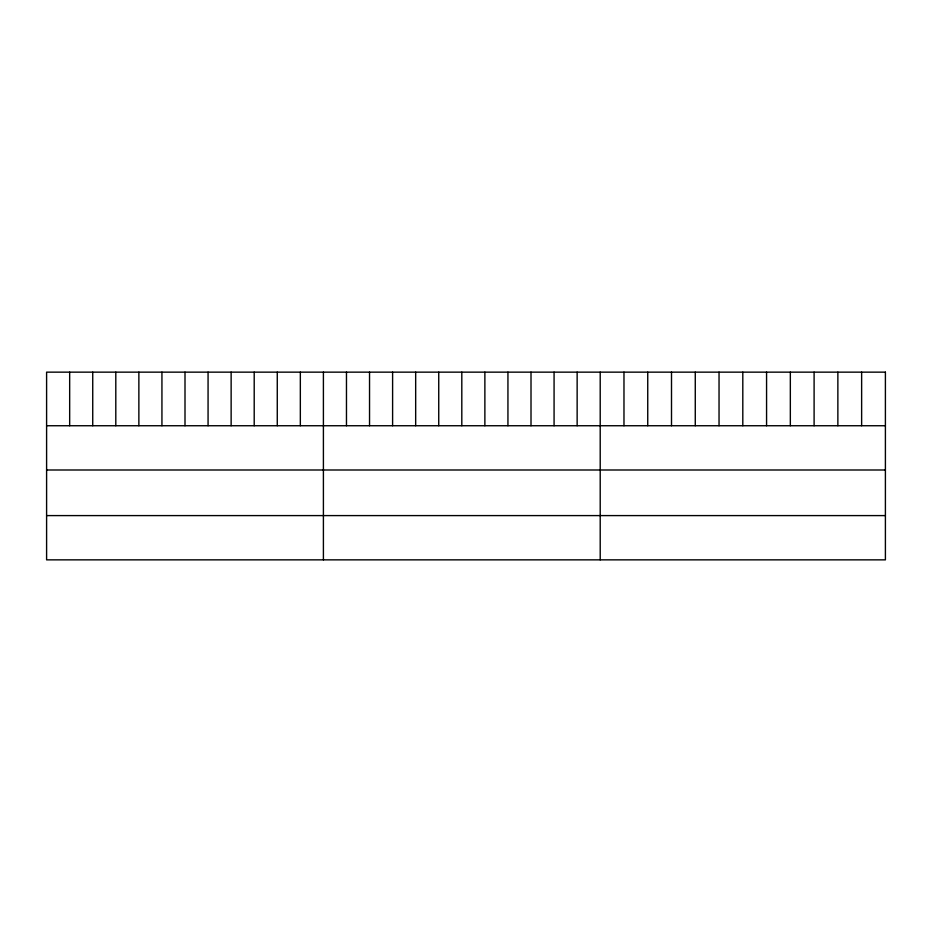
<?xml version="1.0" encoding="UTF-8"?>
<svg xmlns="http://www.w3.org/2000/svg" width="932" height="932" viewBox="0 0 932 932"><rect width="100%" height="100%" fill="white"/><g stroke="black" fill="none" stroke-linecap="round" stroke-linejoin="round"><path stroke-width="1.4" d="M46.6 425.738L885.4 425.738M46.6 469.996L885.4 469.996M46.6 515.594L885.4 515.594M861.634 372.148L861.634 425.738M837.868 372.148L837.868 425.738M814.102 372.148L814.102 425.738M790.336 372.148L790.336 425.738M766.57 372.148L766.57 425.738M742.804 372.148L742.804 425.738M719.038 372.148L719.038 425.738M695.272 372.148L695.272 425.738M671.506 372.148L671.506 425.738M647.74 372.148L647.74 425.738M623.974 372.148L623.974 425.738M600.208 372.148L600.208 559.852M577.141 372.148L577.141 425.738M554.074 372.148L554.074 425.738M531.007 372.148L531.007 425.738M507.94 372.148L507.94 425.738M484.873 372.148L484.873 425.738M461.806 372.148L461.806 425.738M438.739 372.148L438.739 425.738M415.672 372.148L415.672 425.738M392.605 372.148L392.605 425.738M369.538 372.148L369.538 425.738M346.471 372.148L346.471 425.738M323.404 372.148L323.404 559.852M300.337 372.148L300.337 425.738M277.27 372.148L277.27 425.738M254.203 372.148L254.203 425.738M231.136 372.148L231.136 425.738M208.069 372.148L208.069 425.738M185.002 372.148L185.002 425.738M161.935 372.148L161.935 425.738M138.868 372.148L138.868 425.738M115.801 372.148L115.801 425.738M92.734 372.148L92.734 425.738M69.667 372.148L69.667 425.738M885.4 372.148L46.6 372.148L46.6 559.852L885.4 559.852L885.4 372.148"/></g></svg>
